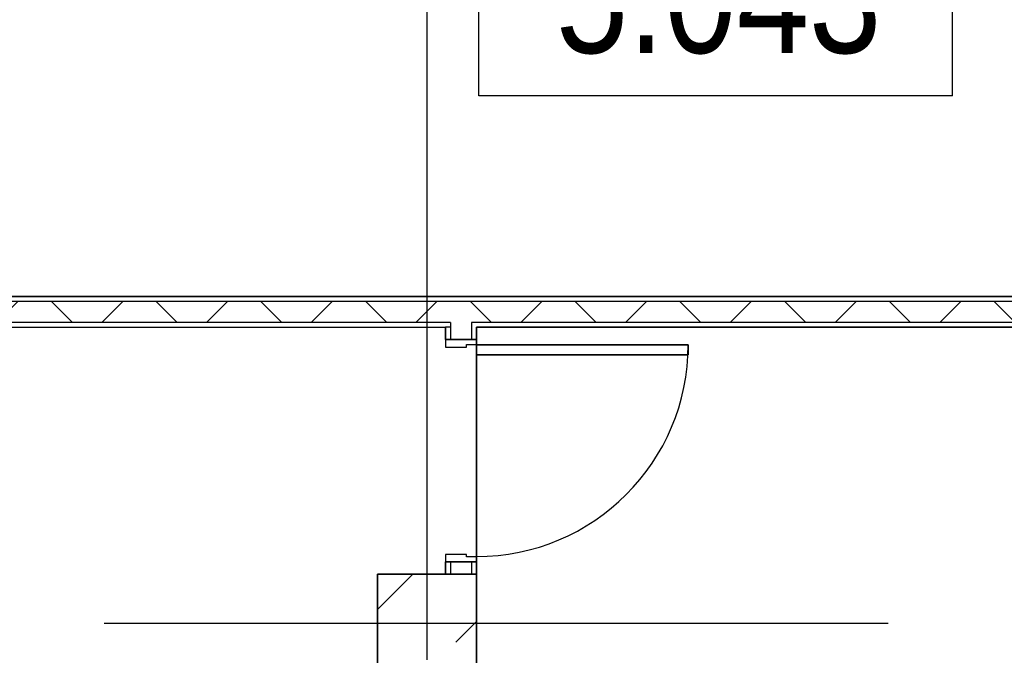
# Model space of a CAD drawing. Header units: millimetres. Extents: x 48966 to 155647, y -43515 to 26217.
# Drawn here: x 61882 to 65870, y -24412 to -21836 of the extents above; entities that cross this region are included whole.
import ezdxf

# ---------------------------------------------------------------- set-up
doc = ezdxf.new("R2010")
doc.units = ezdxf.units.MM
doc.linetypes.add('Осевые', pattern=[6350, 1270, -952.5, 3175, -952.5])
for name, color, linetype, lineweight in [('Двери', 7, 'Continuous', 9), ('Каркас_Импост', 7, 'Continuous', 9), ('Марки помещений', 7, 'Continuous', 9), ('Обобщенные модели', 7, 'Continuous', 9), ('Обобщенные модели-1', 7, 'Continuous', 18), ('Общие ребра', 7, 'Continuous', 9), ('Оси-2', 7, 'Осевые', 9), ('Панель', 7, 'Continuous', 9), ('Перекрытия', 7, 'Continuous', 9), ('Стены-1', 7, 'Continuous', 18), ('Штриховка разреза-1', 7, 'Continuous', 9)]:
    doc.layers.add(name, color=color, linetype=linetype, lineweight=lineweight)
doc.styles.add('Arial Narrow_1', font='Arial Narrow.ttf', dxfattribs={"height": 460})

# ---------------------------------------------------------------- blocks, each defined once
blk = doc.blocks.new('Обобщенные модели 2 - Обобщенные модели 2-1035725-План 5-го этажа на отм_ _12_600')
at = {"layer": 'Обобщенные модели'}
h = blk.add_hatch(dxfattribs=at)
h.set_pattern_fill('FP_1', color=256, style=0, pattern_type=2)
h.set_pattern_definition([(45, (0, 0), (168.3798, 617.3926), [793.75, -158.75, 6.706, -152.044])])
h.paths.add_polyline_path([(63731.6, -24482.9), (63731.6, -24082.9), (63331.6, -24082.9), (63331.6, -24482.9)], flags=0)
at = {"layer": 'Обобщенные модели-1'}
for p, q in [((63731.6, -24082.9), (63331.6, -24082.9)), ((63331.6, -24082.9), (63331.6, -24482.9)), ((63731.6, -24482.9), (63731.6, -24082.9))]:
    blk.add_line(p, q, dxfattribs=at)
blk = doc.blocks.new('Дверь - Однопольная - ДВ4_21х9-6240618-План 5-го этажа на отм_ _12_600')
at = {"layer": 'Двери'}
for p, q in [((-389, 920.5), (-429, 920.5)), ((-429, 920.5), (-429, 62.5)), ((-389, 62.5), (-389, 920.5)), ((-429, 62.5), (-389, 62.5))]:
    blk.add_line(p, q, dxfattribs=at)
blk.add_arc((-429, 62.5), 858, 360, 90, dxfattribs=at)
at = {"layer": 'Каркас_Импост'}
for p, q in [((-430, 62.5), (-450, 62.5)), ((-450, 62.5), (-450, -62.5)), ((-430, 22.5), (-430, 62.5)), ((450, 62.5), (430, 62.5)), ((430, 62.5), (430, 22.5)), ((450, -62.5), (450, 62.5)), ((-420, 22.5), (-430, 22.5)), ((-420, -62.5), (-420, 22.5)), ((430, 22.5), (420, 22.5)), ((420, 22.5), (420, -62.5)), ((-450, -62.5), (-420, -62.5)), ((420, -62.5), (450, -62.5))]:
    blk.add_line(p, q, dxfattribs=at)
at = {"layer": 'Панель'}
for p, q in [((-429, 920.5), (-389, 920.5)), ((-429, 62.5), (-429, 920.5)), ((-389, 920.5), (-389, 62.5)), ((-389, 62.5), (-429, 62.5))]:
    blk.add_line(p, q, dxfattribs=at)
blk = doc.blocks.new('Марка помещения_Р - Марка помещения-4575829-План 5-го этажа на отм_ _12_600')
at = {"layer": 'Марки помещений'}
for p, q in [((-4.79375, -1.95625), (-4.79375, 1.95625)), ((4.79375, 1.95625), (-4.79375, 1.95625)), ((4.79375, -1.95625), (4.79375, 1.95625)), ((4.79375, -1.95625), (-4.79375, -1.95625))]:
    blk.add_line(p, q, dxfattribs=at)

msp = doc.modelspace()

# ---------------------------------------------------------------- hatches: boundary and pattern name
at = {"layer": 'Штриховка разреза-1'}
h = msp.add_hatch(dxfattribs=at)
h.set_pattern_fill('FP_3', color=256, style=0, pattern_type=2)
h.set_pattern_definition([(45, (0, 0), (-212.132, 212.132), []), (135, (0, 0), (-212.132, -212.132), [])])
h.paths.add_polyline_path([(69912.3, -23062.9), (70048.6, -23062.9), (70048.6, -22977.9), (57520.6, -22977.9), (57546.9, -23062.9), (68246.5, -23062.9)], flags=0)

# ---------------------------------------------------------------- linework, layer by layer
at = {"layer": 'Общие ребра'}
for p, q in [((69963.6, -22977.9), (59274.1, -22977.9)), ((63626.6, -23062.9), (57546.9, -23062.9)), ((63604.6, -23082.9), (63606.6, -23082.9)), ((63626.6, -23082.9), (63606.6, -23082.9)), ((63606.6, -23082.9), (63606.6, -23132.9)), ((63626.6, -23062.9), (63626.6, -23082.9)), ((63626.6, -23082.9), (63626.6, -23132.9)), ((70048.6, -23062.9), (63711.6, -23062.9)), ((63711.6, -23062.9), (63711.6, -23082.9)), ((63711.6, -23082.9), (63711.6, -23132.9)), ((63731.6, -23132.9), (63731.6, -23084.9)), ((63606.6, -24032.9), (63606.6, -24080.9)), ((63626.6, -24032.9), (63626.6, -24082.9)), ((63711.6, -24032.9), (63711.6, -24082.9)), ((63731.6, -24082.9), (63731.6, -24032.9))]:
    msp.add_line(p, q, dxfattribs=at)
at = {"layer": 'Оси-2'}
for p, q in [((63531.6, 25417.1), (63531.6, -41737.8)), ((150171.6, -24282.9), (50565.6, -24282.9))]:
    msp.add_line(p, q, dxfattribs=at)
at = {"layer": 'Перекрытия'}
for p, q in [((59274.1, -22957.9), (69943.6, -22957.9)), ((63606.6, -23083.5), (57553.3, -23082.9)), ((63606.6, -23083.5), (57554.1, -23083.5)), ((63606.6, -23132.9), (63606.6, -23083.5)), ((63606.6, -23132.9), (63606.6, -23083.5)), ((70068.6, -23082.9), (63731.6, -23082.9)), ((63731.6, -23082.9), (63731.6, -27055)), ((63731.6, -23132.9), (63606.6, -23132.9)), ((63731.6, -23132.9), (63606.6, -23132.9)), ((63731.6, -24032.9), (63731.6, -23132.9)), ((63731.6, -24032.9), (63731.6, -23132.9)), ((63606.6, -24082.9), (63606.6, -24032.9)), ((63606.6, -24032.9), (63731.6, -24032.9)), ((63606.6, -24082.9), (63606.6, -24032.9)), ((63606.6, -24032.9), (63731.6, -24032.9)), ((63331.6, -24482.9), (63331.6, -24082.9)), ((63331.6, -24082.9), (63606.6, -24082.9)), ((63331.6, -24482.9), (63331.6, -24082.9)), ((63331.6, -24082.9), (63606.6, -24082.9))]:
    msp.add_line(p, q, dxfattribs=at)
at = {"layer": 'Стены-1'}
for p, q in [((69943.6, -22957.9), (59294.1, -22957.9)), ((57553.3, -23082.9), (63604.6, -23082.9)), ((63731.6, -23082.9), (70068.6, -23082.9)), ((63731.6, -23084.9), (63731.6, -23082.9)), ((63606.6, -23132.9), (63731.6, -23132.9)), ((63731.6, -24032.9), (63606.6, -24032.9)), ((63606.6, -24080.9), (63606.6, -24082.9)), ((63606.6, -24082.9), (63731.6, -24082.9))]:
    msp.add_line(p, q, dxfattribs=at)

# ---------------------------------------------------------------- block references
at = {"layer": 'Двери', "rotation": 270}
msp.add_blockref('Дверь - Однопольная - ДВ4_21х9-6240618-План 5-го этажа на отм_ _12_600', (63669.1, -23582.9), dxfattribs=at)
at = {"layer": 'Марки помещений', "xscale": 199.9999999999999, "yscale": 199.9999999999999, "zscale": 199.9999999999999}
msp.add_blockref('Марка помещения_Р - Марка помещения-4575829-План 5-го этажа на отм_ _12_600', (64700.8, -21753.1), dxfattribs=at)
at = {"layer": 'Обобщенные модели'}
msp.add_blockref('Обобщенные модели 2 - Обобщенные модели 2-1035725-План 5-го этажа на отм_ _12_600', (0, 0), dxfattribs=at)

# ---------------------------------------------------------------- texts
at = {"layer": 'Марки помещений', "insert": (64052.9, -21511.2), "char_height": 460, "width": 1587.341, "attachment_point": 1, "style": 'Arial Narrow_1'}
msp.add_mtext('5.043', dxfattribs=at)

doc.saveas('drawing.dxf')
